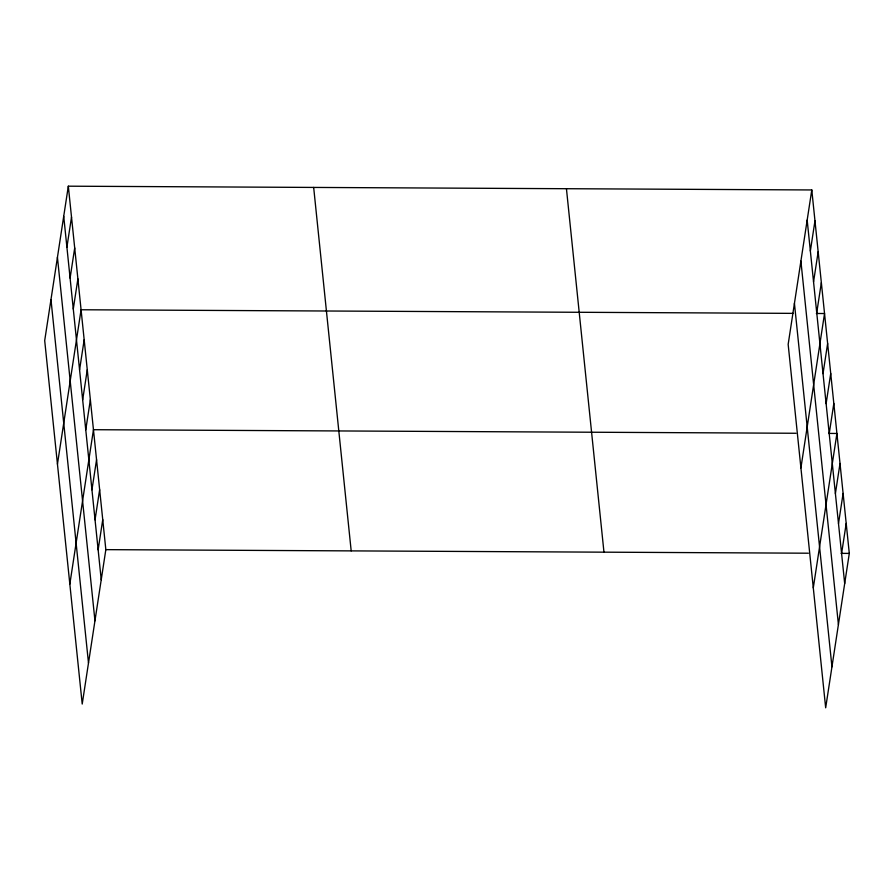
<?xml version="1.0" encoding="UTF-8"?>
<svg xmlns="http://www.w3.org/2000/svg" width="894" height="894" viewBox="0 0 894 894"><rect width="100%" height="100%" fill="white"/><g stroke="black" fill="none" stroke-linecap="round" stroke-linejoin="round"><path stroke-width="1.34" d="M68.324 186.187L44.7 340.592L82.214 704.047L105.838 549.642L68.324 186.187L811.786 189.953L849.3 553.408L825.676 707.813L788.162 344.358L811.786 189.953M66.905 247.213L71.52 217.086M70.09 278.112L74.705 247.973M73.286 309L77.89 278.872M57.451 464.165L81.086 309.76L793.19 313.369M79.566 369.881L84.181 339.742M82.661 399.864L87.277 369.736M85.757 429.858L90.372 399.719M69.833 584.106L93.468 429.701L796.029 433.266M91.948 489.823L96.563 459.684M95.043 519.805L99.647 489.677M98.139 549.799L102.743 519.66M810.366 250.979L814.97 220.84M813.551 281.878L818.166 251.739M816.736 312.766L821.351 282.638M800.912 467.931L824.536 313.526L816.356 313.481M823.028 373.647L827.632 343.508M826.123 403.63L830.727 373.502M829.219 433.624L833.823 403.485M813.294 587.872L836.918 433.467L828.738 433.422M835.398 493.589L840.014 463.45M838.494 523.571L843.109 493.443M841.589 553.565L846.205 523.426M105.838 549.642L808.411 553.207M841.12 553.364L849.3 553.408M807.17 220.092L844.685 583.547M800.901 261.093L838.416 624.56M794.431 303.345L831.945 666.801M566.438 188.712L603.964 552.168M313.671 187.427L351.186 550.883M63.72 216.326L101.234 579.781M57.439 257.327L94.954 620.794M50.98 299.579L88.495 663.035"/></g></svg>
